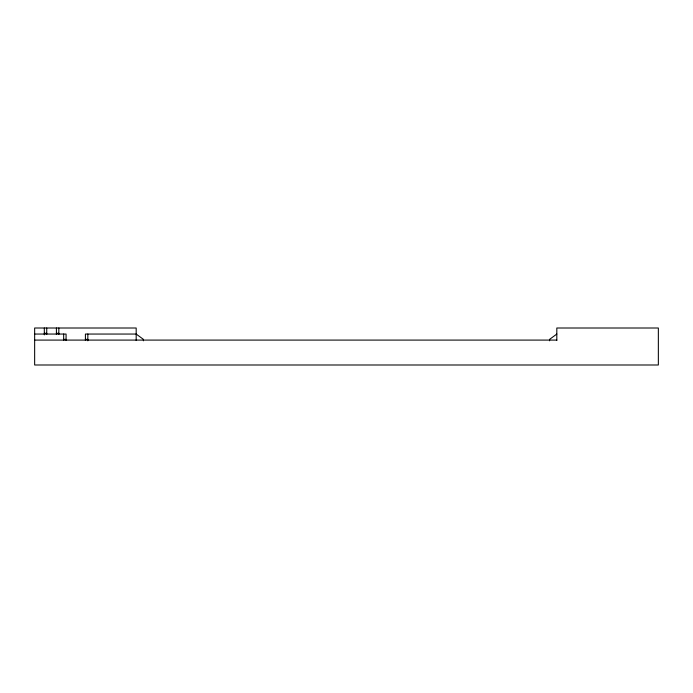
<?xml version="1.0" encoding="UTF-8"?>
<svg xmlns="http://www.w3.org/2000/svg" width="693" height="693" viewBox="0 0 693 693"><rect width="100%" height="100%" fill="white"/><g stroke="black" fill="none" stroke-linecap="round" stroke-linejoin="round"><path stroke-width="1.04" d="M556.817 334.052L549.566 339.371L549.566 340.817M44.317 333.324L46.734 333.324M56.41 333.324L58.827 333.324M34.65 334.052L66.078 334.052L66.078 340.454M63.661 339.371L66.078 339.371M85.412 339.371L87.838 339.371M34.65 340.09L556.817 340.09M556.817 340.454L556.817 328.006L658.35 328.006L658.35 364.994L34.65 364.994L34.65 328.006L136.183 328.006L136.183 340.454M143.434 340.817L143.434 339.371L136.183 334.052L85.412 334.052L85.412 340.454M87.838 334.052L87.838 340.791M63.661 334.052L63.661 340.454M58.827 328.006L58.827 334.347M56.41 328.006L56.41 334.347M46.734 328.006L46.734 334.347M44.317 328.006L44.317 334.866"/></g></svg>
